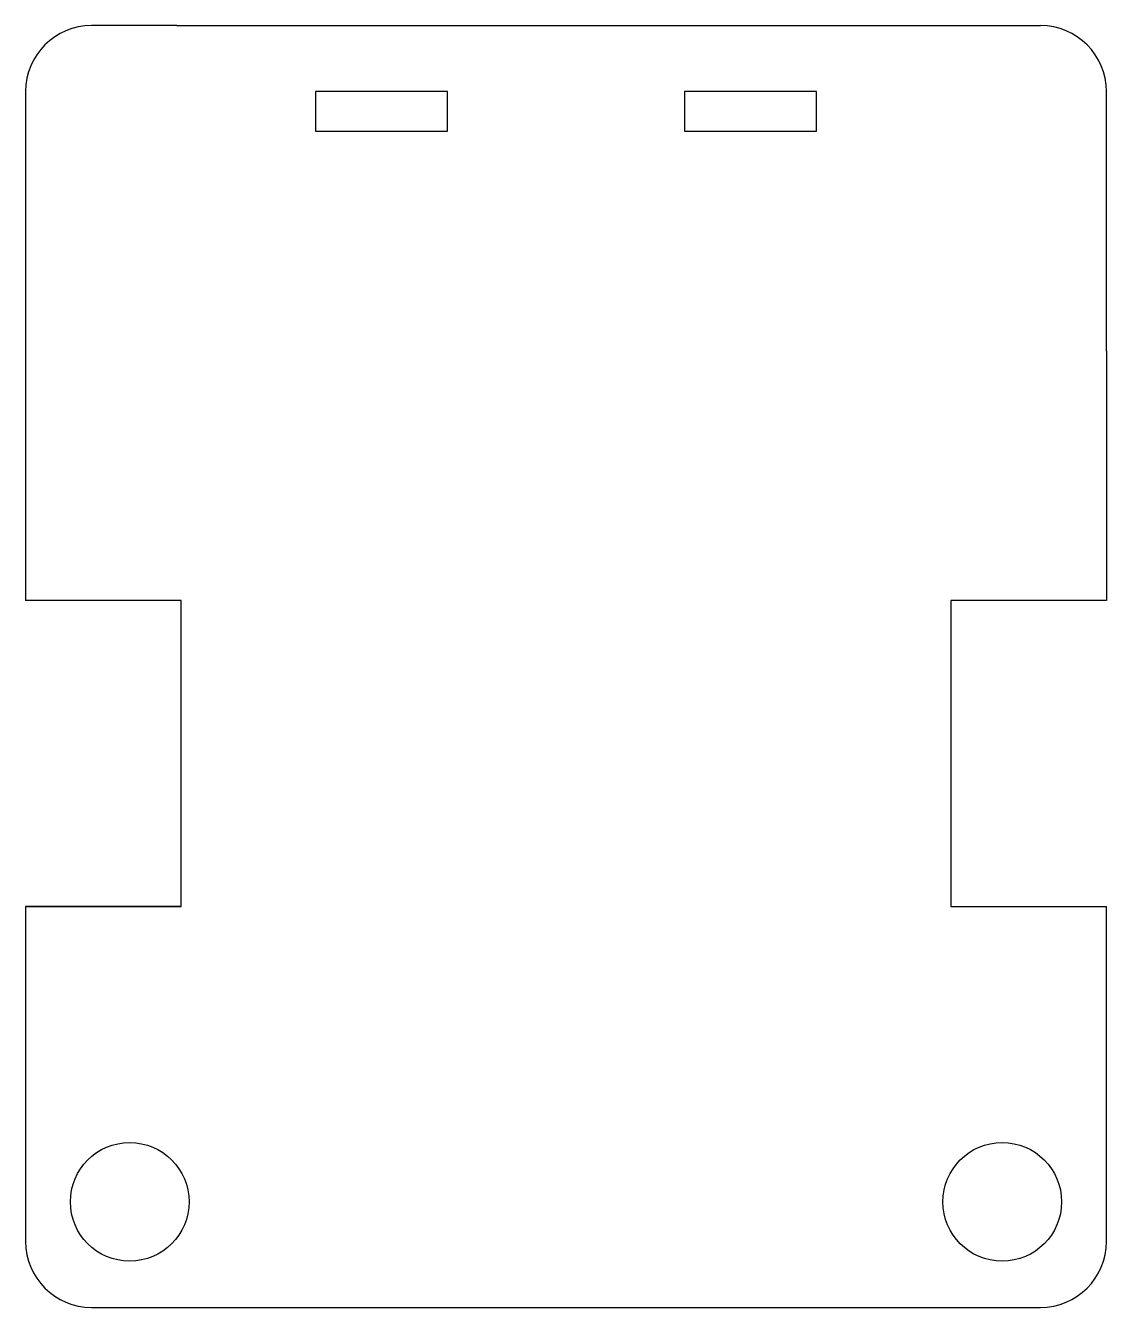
# Model space of a CAD drawing. Header units: millimetres. Extents: x -4.8 to 77.2, y -43.5 to 53.7.
import ezdxf

# ---------------------------------------------------------------- set-up
doc = ezdxf.new("R2010")
doc.units = ezdxf.units.MM
doc.layers.add('Corte exterior', color=1, linetype='Continuous', true_color=0xff0000)

msp = doc.modelspace()

# ---------------------------------------------------------------- linework, layer by layer
at = {"layer": 'Corte exterior'}
for p, q in [((6.682, 53.688), (0.207, 53.688)), ((6.682, 53.688), (17.832, 53.688)), ((17.832, 53.688), (41.944, 53.688)), ((41.944, 53.688), (62.686, 53.688)), ((62.686, 53.688), (72.204, 53.688)), ((-4.793, 48.688), (-4.793, 40.688)), ((17.204, 48.688), (17.204, 45.688)), ((27.204, 48.688), (17.204, 48.688)), ((27.204, 45.688), (27.204, 48.688)), ((55.204, 48.688), (45.204, 48.688)), ((45.204, 48.688), (45.204, 45.688)), ((55.204, 45.688), (55.204, 48.688)), ((77.2, 40.688), (77.204, 48.688)), ((17.204, 45.688), (27.204, 45.688)), ((45.204, 45.688), (55.204, 45.688)), ((-4.793, 40.688), (-4.793, 10.105)), ((77.204, 29.01), (77.2, 40.688)), ((77.204, 29.01), (77.204, 19.551)), ((77.204, 19.551), (77.204, 10.105)), ((7.007, 10.105), (-4.793, 10.105)), ((7.007, -13.095), (7.007, 10.105)), ((65.404, 10.105), (65.404, -13.095)), ((77.204, 10.105), (65.404, 10.105)), ((-4.793, -13.095), (-4.793, -38.495)), ((7.004, -13.095), (-4.793, -13.095)), ((-4.793, -13.095), (7.007, -13.095)), ((65.404, -13.095), (77.204, -13.095)), ((77.204, -33.19), (77.204, -13.095)), ((77.204, -38.495), (77.204, -33.19)), ((0.207, -43.495), (72.204, -43.495))]:
    msp.add_line(p, q, dxfattribs=at)
for centre in [(3.104, -35.495), (69.304, -35.495)]:
    msp.add_circle(centre, 4.5, dxfattribs=at)
for centre, start, end in [((0.207, 48.688), 90, 180), ((72.204, 48.688), 0, 90), ((0.207, -38.495), 180, 270), ((72.204, -38.495), 270, 0)]:
    msp.add_arc(centre, 5, start, end, dxfattribs=at)

doc.saveas('drawing.dxf')
